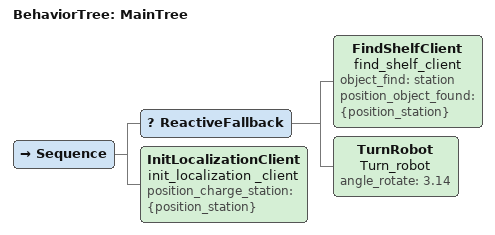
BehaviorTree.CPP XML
<root BTCPP_format="4">
    <BehaviorTree ID="MainTree">
        <Sequence>
            <!-- Busco la station de carga-->
            <ReactiveFallback>
                <FindShelfClient name = "find_shelf_client"  object_find= "station" position_object_found="{position_station}"/>
                <TurnRobot name = "Turn_robot" angle_rotate="3.14"/>
            <!-- Busco la station de carga-->
            </ReactiveFallback>
            <!-- Mando un initial pose -->
            <InitLocalizationClient name = "init_localization _client" position_charge_station="{position_station}"/>
        </Sequence>
    </BehaviorTree>
</root>
